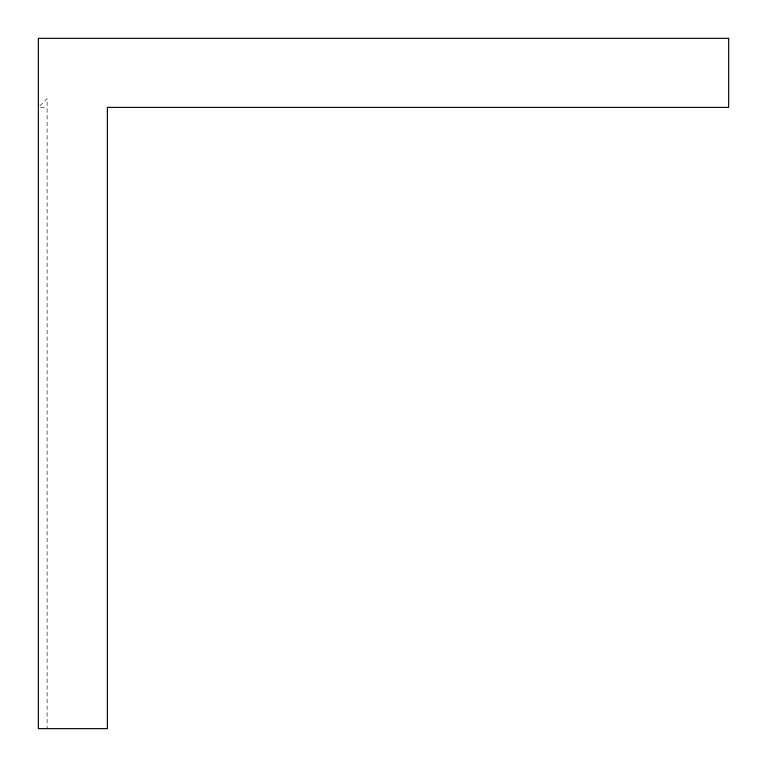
<?xml version="1.0" encoding="UTF-8"?>
<svg xmlns="http://www.w3.org/2000/svg" width="767" height="767" viewBox="0 0 767 767"><rect width="100%" height="100%" fill="white"/><g stroke="black" fill="none" stroke-linecap="round" stroke-linejoin="round"><path stroke-width="0.58" stroke-dasharray="3.83 2.88" d="M39.942 105.788L47.113 98.617L47.113 728.65M40.546 107.38L47.113 107.38"/><path stroke-width="1.15" d="M728.65 38.35L38.35 38.35L38.35 728.65L107.38 728.65L107.38 107.38L728.65 107.38L728.65 38.35"/></g></svg>
